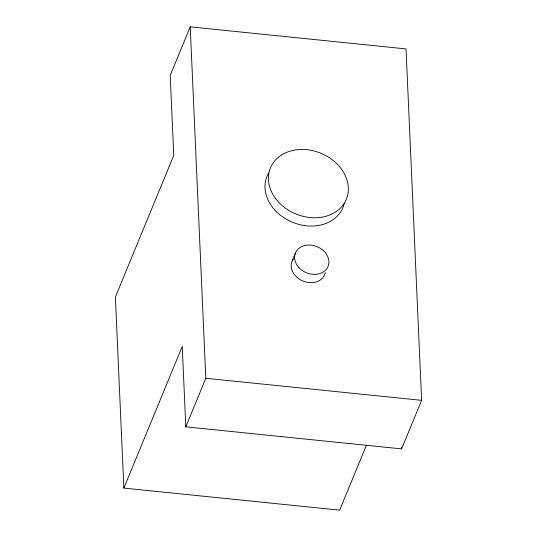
<?xml version="1.0" encoding="UTF-8"?>
<svg xmlns="http://www.w3.org/2000/svg" width="537" height="537" viewBox="0 0 537 537"><rect width="100%" height="100%" fill="white"/><g stroke="black" fill="none" stroke-linecap="round" stroke-linejoin="round"><path stroke-width="0.81" d="M123.859 488.086L182.238 346.459L185.802 426.834L401.609 448.898L421.619 400.34L406.026 48.914L190.219 26.85L170.209 75.408L173.76 155.381L115.381 297.015L123.859 488.086L339.666 510.15L366.456 445.139M185.802 426.834L205.819 378.276L190.219 26.85M292.242 260.801L295.659 252.504M205.819 378.276L421.619 400.34M401.535 447.22L401.609 448.898M344.237 203.429A41.067 32.838 22.4 0 1 292.759 222.392A41.067 32.838 22.4 0 1 268.681 172.867M325.281 272.548A17.634 14.103 22.4 0 1 302.761 280.945A17.634 14.103 22.4 0 1 293.289 259.002M298.538 267.171A17.634 14.103 22.4 0 0 327.845 266.889A17.634 14.103 22.4 0 0 308.869 245.033A17.634 14.103 22.4 0 0 298.538 267.171M275.689 198.656A41.067 32.838 22.4 0 0 344.653 202.644A41.067 32.838 22.4 0 0 304.781 149.528A41.067 32.838 22.4 0 0 275.689 198.656"/></g></svg>
